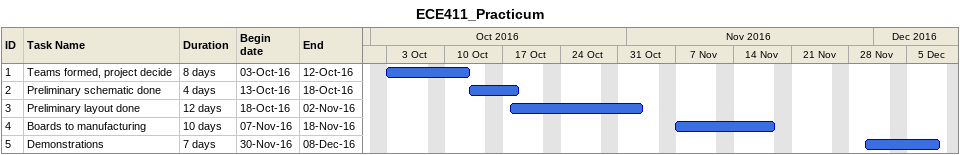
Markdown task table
ECE411_Practicum

| ID | Task | Duration | Start | Finish |
|---|---|---|---|---|
| 1 | Teams formed, project decide | 8d | 2016-10-03 | 2016-10-12 |
| 2 | Preliminary schematic done | 4d | 2016-10-13 | 2016-10-18 |
| 3 | Preliminary layout done | 12d | 2016-10-18 | 2016-11-02 |
| 4 | Boards to manufacturing | 10d | 2016-11-07 | 2016-11-18 |
| 5 | Demonstrations | 7d | 2016-11-30 | 2016-12-08 |
